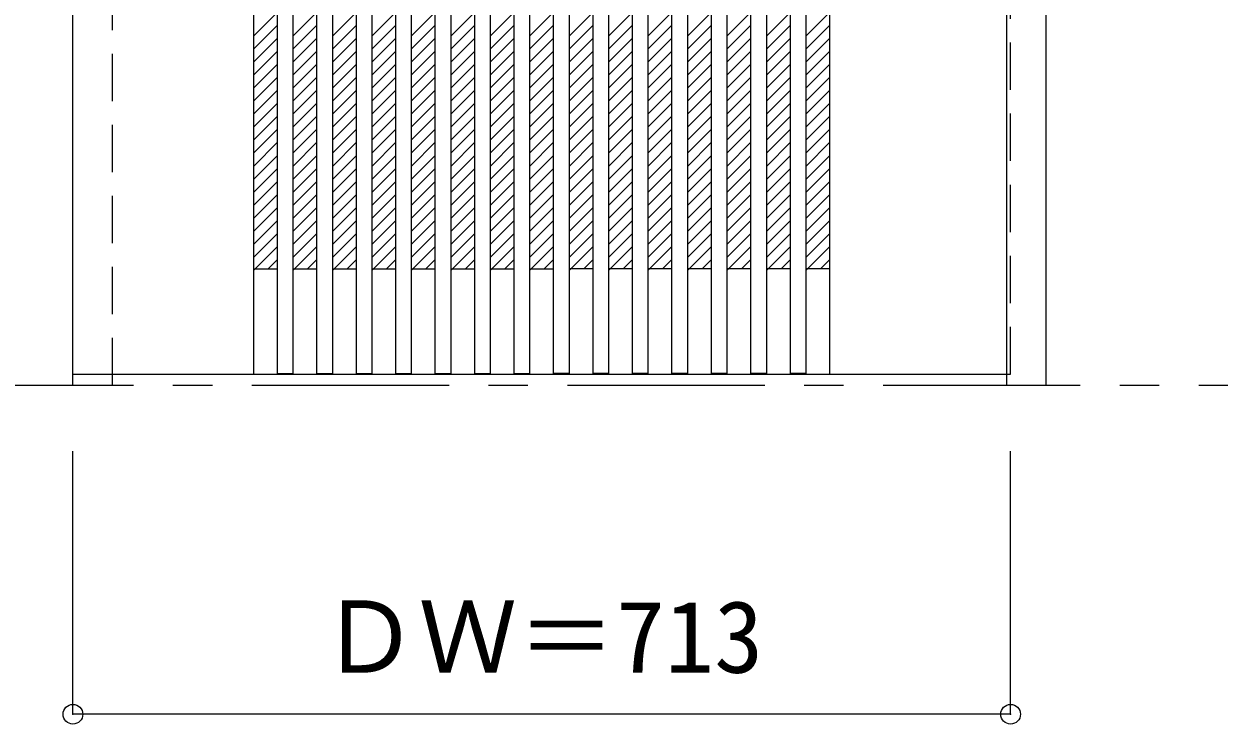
# Model space of a CAD drawing. Units: millimetres, scale not verified. Extents: x -6000 to 5700, y -4307 to 4260.
# Drawn here: x 751 to 1660, y 1160 to 1693 of the extents above; entities that cross this region are included whole.
import ezdxf
from ezdxf.enums import TextEntityAlignment as Align

# ---------------------------------------------------------------- set-up
doc = ezdxf.new("R2010")
doc.units = ezdxf.units.MM
doc.header["$LTSCALE"] = 30
doc.header["$PDMODE"] = 32
doc.header["$PDSIZE"] = 15
doc.linetypes.add('CHAIN1', pattern=[8, 5, -1, 1, -1])
doc.linetypes.add('DASHED1', pattern=[1.8, 1.2, -0.6])
for name, color, linetype, lineweight in [('0-1_通り芯', 7, 'CHAIN1', 18), ('0-2_扉', 7, 'Continuous', 18), ('0-4_枠', 3, 'Continuous', 25), ('0-B_寸法', 7, 'Continuous', 9), ('0-C_ハッチ', 4, 'DASHED1', 9)]:
    doc.layers.add(name, color=color, linetype=linetype, lineweight=lineweight)
doc.styles.add('ＭＳ ゴシック', font='')
doc.styles.get('ＭＳ ゴシック').set_extended_font_data('MS Gothic')

msp = doc.modelspace()

# ---------------------------------------------------------------- linework, layer by layer
at = {"layer": '0-1_通り芯'}
msp.add_line((-2916, 1418), (1678, 1418), dxfattribs=at)
at = {"layer": '0-2_扉'}
for p, q in [((788, 1426.5), (788, 3409.5)), ((925.5, 1426.5), (925.5, 3409.5)), ((943.5, 1427), (943.5, 3409)), ((955.5, 1427), (955.5, 3409)), ((973.5, 1427), (973.5, 3409)), ((985.5, 1427), (985.5, 3409)), ((1003.5, 1427), (1003.5, 3409)), ((1015.5, 1427), (1015.5, 3409)), ((1033.5, 1427), (1033.5, 3409)), ((1045.5, 1427), (1045.5, 3409)), ((1063.5, 1427), (1063.5, 3409)), ((1075.5, 1427), (1075.5, 3409)), ((1093.5, 1427), (1093.5, 3409)), ((1105.5, 1427), (1105.5, 3409)), ((1123.5, 1427), (1123.5, 3409)), ((1135.5, 1427), (1135.5, 3409)), ((1153.5, 1506.5), (1153.5, 3409)), ((1153.5, 1427), (1153.5, 3409)), ((1165.5, 1427), (1165.5, 3409)), ((1183.5, 1427), (1183.5, 3409)), ((1195.5, 1427), (1195.5, 3409)), ((1213.5, 1427), (1213.5, 3409)), ((1225.5, 1427), (1225.5, 3409)), ((1243.5, 1427), (1243.5, 3409)), ((1255.5, 1427), (1255.5, 3409)), ((1273.5, 1427), (1273.5, 3409)), ((1285.5, 1427), (1285.5, 3409)), ((1303.5, 1427), (1303.5, 3409)), ((1315.5, 1427), (1315.5, 3409)), ((1333.5, 1427), (1333.5, 3409)), ((1345.5, 1427), (1345.5, 3409)), ((1363.5, 1426.5), (1363.5, 3409.5)), ((925.5, 1506.5), (943.5, 1506.5)), ((955.5, 1506.5), (973.5, 1506.5)), ((985.5, 1506.5), (1003.5, 1506.5)), ((1015.5, 1506.5), (1033.5, 1506.5)), ((1045.5, 1506.5), (1063.5, 1506.5)), ((1075.5, 1506.5), (1093.5, 1506.5)), ((1105.5, 1506.5), (1123.5, 1506.5)), ((1135.5, 1506.5), (1153.5, 1506.5)), ((1183.5, 1506.5), (1165.5, 1506.5)), ((1213.5, 1506.5), (1195.5, 1506.5)), ((1243.5, 1506.5), (1225.5, 1506.5)), ((1273.5, 1506.5), (1255.5, 1506.5)), ((1303.5, 1506.5), (1285.5, 1506.5)), ((1333.5, 1506.5), (1315.5, 1506.5)), ((1363.5, 1506.5), (1345.5, 1506.5)), ((943.5, 1427), (955.5, 1427)), ((973.5, 1427), (985.5, 1427)), ((1003.5, 1427), (1015.5, 1427)), ((1033.5, 1427), (1045.5, 1427)), ((1063.5, 1427), (1075.5, 1427)), ((1093.5, 1427), (1105.5, 1427)), ((1123.5, 1427), (1135.5, 1427)), ((1165.5, 1427), (1153.5, 1427)), ((1195.5, 1427), (1183.5, 1427)), ((1225.5, 1427), (1213.5, 1427)), ((1255.5, 1427), (1243.5, 1427)), ((1285.5, 1427), (1273.5, 1427)), ((1315.5, 1427), (1303.5, 1427)), ((1345.5, 1427), (1333.5, 1427)), ((788, 1426.5), (1498, 1426.5))]:
    msp.add_line(p, q, dxfattribs=at)
at = {"layer": '0-2_扉', "linetype": 'DASHED1'}
msp.add_line((1243.5, 1427), (1243.5, 1434.5), dxfattribs=at)
at = {"layer": '0-2_扉', "color": 4, "linetype": 'DASHED1', "lineweight": 9}
msp.add_lwpolyline([(1498, 1426.5), (1501, 1426.5), (1501, 3409.5)], dxfattribs=at)
at = {"layer": '0-4_枠'}
for p, q in [((1528, 1418), (1528, 3453)), ((1498, 1418), (1498, 3423)), ((1498, 1418), (1528, 1418))]:
    msp.add_line(p, q, dxfattribs=at)
at = {"layer": '0-4_枠', "color": 4, "linetype": 'DASHED1', "lineweight": 9}
for p, q in [((788, 1418), (788, 3423)), ((818, 1418), (818, 3423)), ((788, 1418), (818, 1418))]:
    msp.add_line(p, q, dxfattribs=at)
at = {"layer": '0-B_寸法', "color": 4}
msp.add_line((1501, 1168), (1501, 1368), dxfattribs=at)
msp.add_lwpolyline([(1501, 1168), (788, 1168), (788, 1368)], dxfattribs=at)
at = {"layer": '0-B_寸法'}
for p in [(788, 1168), (1501, 1168)]:
    msp.add_point(p, dxfattribs=at)
at = {"layer": '0-C_ハッチ'}
for p, q in [((925.5, 1683.69), (943.5, 1701.69)), ((955.5, 1683.69), (973.5, 1701.69)), ((985.5, 1683.69), (1003.5, 1701.69)), ((1015.5, 1683.69), (1033.5, 1701.69)), ((1045.5, 1683.69), (1063.5, 1701.69)), ((1075.5, 1683.69), (1093.5, 1701.69)), ((1105.5, 1683.69), (1123.5, 1701.69)), ((1135.5, 1683.69), (1153.5, 1701.69)), ((1165.5, 1683.69), (1183.5, 1701.69)), ((1195.5, 1683.69), (1213.5, 1701.69)), ((1225.5, 1683.69), (1243.5, 1701.69)), ((1255.5, 1683.69), (1273.5, 1701.69)), ((1285.5, 1683.69), (1303.5, 1701.69)), ((1315.5, 1683.69), (1333.5, 1701.69)), ((1345.5, 1683.69), (1363.5, 1701.69)), ((925.5, 1673.79), (943.5, 1691.79)), ((955.5, 1673.79), (973.5, 1691.79)), ((985.5, 1673.79), (1003.5, 1691.79)), ((1015.5, 1673.79), (1033.5, 1691.79)), ((1045.5, 1673.79), (1063.5, 1691.79)), ((1075.5, 1673.79), (1093.5, 1691.79)), ((1105.5, 1673.79), (1123.5, 1691.79)), ((1135.5, 1673.79), (1153.5, 1691.79)), ((1165.5, 1673.79), (1183.5, 1691.79)), ((1195.5, 1673.79), (1213.5, 1691.79)), ((1225.5, 1673.79), (1243.5, 1691.79)), ((1255.5, 1673.79), (1273.5, 1691.79)), ((1285.5, 1673.79), (1303.5, 1691.79)), ((1315.5, 1673.79), (1333.5, 1691.79)), ((1345.5, 1673.79), (1363.5, 1691.79)), ((925.5, 1663.89), (943.5, 1681.89)), ((955.5, 1663.89), (973.5, 1681.89)), ((985.5, 1663.89), (1003.5, 1681.89)), ((1015.5, 1663.89), (1033.5, 1681.89)), ((1045.5, 1663.89), (1063.5, 1681.89)), ((1075.5, 1663.89), (1093.5, 1681.89)), ((1105.5, 1663.89), (1123.5, 1681.89)), ((1135.5, 1663.89), (1153.5, 1681.89)), ((1165.5, 1663.89), (1183.5, 1681.89)), ((1195.5, 1663.89), (1213.5, 1681.89)), ((1225.5, 1663.89), (1243.5, 1681.89)), ((1255.5, 1663.89), (1273.5, 1681.89)), ((1285.5, 1663.89), (1303.5, 1681.89)), ((1315.5, 1663.89), (1333.5, 1681.89)), ((1345.5, 1663.89), (1363.5, 1681.89)), ((925.5, 1653.99), (943.5, 1671.99)), ((955.5, 1653.99), (973.5, 1671.99)), ((985.5, 1653.99), (1003.5, 1671.99)), ((1015.5, 1653.99), (1033.5, 1671.99)), ((1045.5, 1653.99), (1063.5, 1671.99)), ((1075.5, 1653.99), (1093.5, 1671.99)), ((1105.5, 1653.99), (1123.5, 1671.99)), ((1135.5, 1653.99), (1153.5, 1671.99)), ((1165.5, 1653.99), (1183.5, 1671.99)), ((1195.5, 1653.99), (1213.5, 1671.99)), ((1225.5, 1653.99), (1243.5, 1671.99)), ((1255.5, 1653.99), (1273.5, 1671.99)), ((1285.5, 1653.99), (1303.5, 1671.99)), ((1315.5, 1653.99), (1333.5, 1671.99)), ((1345.5, 1653.99), (1363.5, 1671.99)), ((925.5, 1644.09), (943.5, 1662.09)), ((955.5, 1644.09), (973.5, 1662.09)), ((985.5, 1644.09), (1003.5, 1662.09)), ((1015.5, 1644.09), (1033.5, 1662.09)), ((1045.5, 1644.09), (1063.5, 1662.09)), ((1075.5, 1644.09), (1093.5, 1662.09)), ((1105.5, 1644.09), (1123.5, 1662.09)), ((1135.5, 1644.09), (1153.5, 1662.09)), ((1165.5, 1644.09), (1183.5, 1662.09)), ((1195.5, 1644.09), (1213.5, 1662.09)), ((1225.5, 1644.09), (1243.5, 1662.09)), ((1255.5, 1644.09), (1273.5, 1662.09)), ((1285.5, 1644.09), (1303.5, 1662.09)), ((1315.5, 1644.09), (1333.5, 1662.09)), ((1345.5, 1644.09), (1363.5, 1662.09)), ((925.5, 1634.19), (943.5, 1652.19)), ((955.5, 1634.19), (973.5, 1652.19)), ((985.5, 1634.19), (1003.5, 1652.19)), ((1015.5, 1634.19), (1033.5, 1652.19)), ((1045.5, 1634.19), (1063.5, 1652.19)), ((1075.5, 1634.19), (1093.5, 1652.19)), ((1105.5, 1634.19), (1123.5, 1652.19)), ((1135.5, 1634.19), (1153.5, 1652.19)), ((1165.5, 1634.19), (1183.5, 1652.19)), ((1195.5, 1634.19), (1213.5, 1652.19)), ((1225.5, 1634.19), (1243.5, 1652.19)), ((1255.5, 1634.19), (1273.5, 1652.19)), ((1285.5, 1634.19), (1303.5, 1652.19)), ((1315.5, 1634.19), (1333.5, 1652.19)), ((1345.5, 1634.19), (1363.5, 1652.19)), ((925.5, 1624.29), (943.5, 1642.29)), ((955.5, 1624.29), (973.5, 1642.29)), ((985.5, 1624.29), (1003.5, 1642.29)), ((1015.5, 1624.29), (1033.5, 1642.29)), ((1045.5, 1624.29), (1063.5, 1642.29)), ((1075.5, 1624.29), (1093.5, 1642.29)), ((1105.5, 1624.29), (1123.5, 1642.29)), ((1135.5, 1624.29), (1153.5, 1642.29)), ((1165.5, 1624.29), (1183.5, 1642.29)), ((1195.5, 1624.29), (1213.5, 1642.29)), ((1225.5, 1624.29), (1243.5, 1642.29)), ((1255.5, 1624.29), (1273.5, 1642.29)), ((1285.5, 1624.29), (1303.5, 1642.29)), ((1315.5, 1624.29), (1333.5, 1642.29)), ((1345.5, 1624.29), (1363.5, 1642.29)), ((925.5, 1614.39), (943.5, 1632.39)), ((955.5, 1614.39), (973.5, 1632.39)), ((985.5, 1614.39), (1003.5, 1632.39)), ((1015.5, 1614.39), (1033.5, 1632.39)), ((1045.5, 1614.39), (1063.5, 1632.39)), ((1075.5, 1614.39), (1093.5, 1632.39)), ((1105.5, 1614.39), (1123.5, 1632.39)), ((1135.5, 1614.39), (1153.5, 1632.39)), ((1165.5, 1614.39), (1183.5, 1632.39)), ((1195.5, 1614.39), (1213.5, 1632.39)), ((1225.5, 1614.39), (1243.5, 1632.39)), ((1255.5, 1614.39), (1273.5, 1632.39)), ((1285.5, 1614.39), (1303.5, 1632.39)), ((1315.5, 1614.39), (1333.5, 1632.39)), ((1345.5, 1614.39), (1363.5, 1632.39)), ((925.5, 1604.49), (943.5, 1622.49)), ((955.5, 1604.49), (973.5, 1622.49)), ((985.5, 1604.49), (1003.5, 1622.49)), ((1015.5, 1604.49), (1033.5, 1622.49)), ((1045.5, 1604.49), (1063.5, 1622.49)), ((1075.5, 1604.49), (1093.5, 1622.49)), ((1105.5, 1604.49), (1123.5, 1622.49)), ((1135.5, 1604.49), (1153.5, 1622.49)), ((1165.5, 1604.49), (1183.5, 1622.49)), ((1195.5, 1604.49), (1213.5, 1622.49)), ((1225.5, 1604.49), (1243.5, 1622.49)), ((1255.5, 1604.49), (1273.5, 1622.49)), ((1285.5, 1604.49), (1303.5, 1622.49)), ((1315.5, 1604.49), (1333.5, 1622.49)), ((1345.5, 1604.49), (1363.5, 1622.49)), ((925.5, 1594.59), (943.5, 1612.59)), ((955.5, 1594.59), (973.5, 1612.59)), ((985.5, 1594.59), (1003.5, 1612.59)), ((1015.5, 1594.59), (1033.5, 1612.59)), ((1045.5, 1594.59), (1063.5, 1612.59)), ((1075.5, 1594.59), (1093.5, 1612.59)), ((1105.5, 1594.59), (1123.5, 1612.59)), ((1135.5, 1594.59), (1153.5, 1612.59)), ((1165.5, 1594.59), (1183.5, 1612.59)), ((1195.5, 1594.59), (1213.5, 1612.59)), ((1225.5, 1594.59), (1243.5, 1612.59)), ((1255.5, 1594.59), (1273.5, 1612.59)), ((1285.5, 1594.59), (1303.5, 1612.59)), ((1315.5, 1594.59), (1333.5, 1612.59)), ((1345.5, 1594.59), (1363.5, 1612.59)), ((925.5, 1584.69), (943.5, 1602.69)), ((955.5, 1584.69), (973.5, 1602.69)), ((985.5, 1584.69), (1003.5, 1602.69)), ((1015.5, 1584.69), (1033.5, 1602.69)), ((1045.5, 1584.69), (1063.5, 1602.69)), ((1075.5, 1584.69), (1093.5, 1602.69)), ((1105.5, 1584.69), (1123.5, 1602.69)), ((1135.5, 1584.69), (1153.5, 1602.69)), ((1165.5, 1584.69), (1183.5, 1602.69)), ((1195.5, 1584.69), (1213.5, 1602.69)), ((1225.5, 1584.69), (1243.5, 1602.69)), ((1255.5, 1584.69), (1273.5, 1602.69)), ((1285.5, 1584.69), (1303.5, 1602.69)), ((1315.5, 1584.69), (1333.5, 1602.69)), ((1345.5, 1584.69), (1363.5, 1602.69)), ((925.5, 1574.79), (943.5, 1592.79)), ((955.5, 1574.79), (973.5, 1592.79)), ((985.5, 1574.79), (1003.5, 1592.79)), ((1015.5, 1574.79), (1033.5, 1592.79)), ((1045.5, 1574.79), (1063.5, 1592.79)), ((1075.5, 1574.79), (1093.5, 1592.79)), ((1105.5, 1574.79), (1123.5, 1592.79)), ((1135.5, 1574.79), (1153.5, 1592.79)), ((1165.5, 1574.79), (1183.5, 1592.79)), ((1195.5, 1574.79), (1213.5, 1592.79)), ((1225.5, 1574.79), (1243.5, 1592.79)), ((1255.5, 1574.79), (1273.5, 1592.79)), ((1285.5, 1574.79), (1303.5, 1592.79)), ((1315.5, 1574.79), (1333.5, 1592.79)), ((1345.5, 1574.79), (1363.5, 1592.79)), ((925.5, 1564.9), (943.5, 1582.9)), ((955.5, 1564.9), (973.5, 1582.9)), ((985.5, 1564.9), (1003.5, 1582.9)), ((1015.5, 1564.9), (1033.5, 1582.9)), ((1045.5, 1564.9), (1063.5, 1582.9)), ((1075.5, 1564.9), (1093.5, 1582.9)), ((1105.5, 1564.9), (1123.5, 1582.9)), ((1135.5, 1564.9), (1153.5, 1582.9)), ((1165.5, 1564.9), (1183.5, 1582.9)), ((1195.5, 1564.9), (1213.5, 1582.9)), ((1225.5, 1564.9), (1243.5, 1582.9)), ((1255.5, 1564.9), (1273.5, 1582.9)), ((1285.5, 1564.9), (1303.5, 1582.9)), ((1315.5, 1564.9), (1333.5, 1582.9)), ((1345.5, 1564.9), (1363.5, 1582.9)), ((925.5, 1555), (943.5, 1573)), ((955.5, 1555), (973.5, 1573)), ((985.5, 1555), (1003.5, 1573)), ((1015.5, 1555), (1033.5, 1573)), ((1045.5, 1555), (1063.5, 1573)), ((1075.5, 1555), (1093.5, 1573)), ((1105.5, 1555), (1123.5, 1573)), ((1135.5, 1555), (1153.5, 1573)), ((1165.5, 1555), (1183.5, 1573)), ((1195.5, 1555), (1213.5, 1573)), ((1225.5, 1555), (1243.5, 1573)), ((1255.5, 1555), (1273.5, 1573)), ((1285.5, 1555), (1303.5, 1573)), ((1315.5, 1555), (1333.5, 1573)), ((1345.5, 1555), (1363.5, 1573)), ((925.5, 1545.1), (943.5, 1563.1)), ((955.5, 1545.1), (973.5, 1563.1)), ((985.5, 1545.1), (1003.5, 1563.1)), ((1015.5, 1545.1), (1033.5, 1563.1)), ((1045.5, 1545.1), (1063.5, 1563.1)), ((1075.5, 1545.1), (1093.5, 1563.1)), ((1105.5, 1545.1), (1123.5, 1563.1)), ((1135.5, 1545.1), (1153.5, 1563.1)), ((1165.5, 1545.1), (1183.5, 1563.1)), ((1195.5, 1545.1), (1213.5, 1563.1)), ((1225.5, 1545.1), (1243.5, 1563.1)), ((1255.5, 1545.1), (1273.5, 1563.1)), ((1285.5, 1545.1), (1303.5, 1563.1)), ((1315.5, 1545.1), (1333.5, 1563.1)), ((1345.5, 1545.1), (1363.5, 1563.1)), ((925.5, 1535.2), (943.5, 1553.2)), ((955.5, 1535.2), (973.5, 1553.2)), ((985.5, 1535.2), (1003.5, 1553.2)), ((1015.5, 1535.2), (1033.5, 1553.2)), ((1045.5, 1535.2), (1063.5, 1553.2)), ((1075.5, 1535.2), (1093.5, 1553.2)), ((1105.5, 1535.2), (1123.5, 1553.2)), ((1135.5, 1535.2), (1153.5, 1553.2)), ((1165.5, 1535.2), (1183.5, 1553.2)), ((1195.5, 1535.2), (1213.5, 1553.2)), ((1225.5, 1535.2), (1243.5, 1553.2)), ((1255.5, 1535.2), (1273.5, 1553.2)), ((1285.5, 1535.2), (1303.5, 1553.2)), ((1315.5, 1535.2), (1333.5, 1553.2)), ((1345.5, 1535.2), (1363.5, 1553.2)), ((925.5, 1525.3), (943.5, 1543.3)), ((955.5, 1525.3), (973.5, 1543.3)), ((985.5, 1525.3), (1003.5, 1543.3)), ((1015.5, 1525.3), (1033.5, 1543.3)), ((1045.5, 1525.3), (1063.5, 1543.3)), ((1075.5, 1525.3), (1093.5, 1543.3)), ((1105.5, 1525.3), (1123.5, 1543.3)), ((1135.5, 1525.3), (1153.5, 1543.3)), ((1165.5, 1525.3), (1183.5, 1543.3)), ((1195.5, 1525.3), (1213.5, 1543.3)), ((1225.5, 1525.3), (1243.5, 1543.3)), ((1255.5, 1525.3), (1273.5, 1543.3)), ((1285.5, 1525.3), (1303.5, 1543.3)), ((1315.5, 1525.3), (1333.5, 1543.3)), ((1345.5, 1525.3), (1363.5, 1543.3)), ((925.5, 1515.4), (943.5, 1533.4)), ((955.5, 1515.4), (973.5, 1533.4)), ((985.5, 1515.4), (1003.5, 1533.4)), ((1015.5, 1515.4), (1033.5, 1533.4)), ((1045.5, 1515.4), (1063.5, 1533.4)), ((1075.5, 1515.4), (1093.5, 1533.4)), ((1105.5, 1515.4), (1123.5, 1533.4)), ((1135.5, 1515.4), (1153.5, 1533.4)), ((1165.5, 1515.4), (1183.5, 1533.4)), ((1195.5, 1515.4), (1213.5, 1533.4)), ((1225.5, 1515.4), (1243.5, 1533.4)), ((1255.5, 1515.4), (1273.5, 1533.4)), ((1285.5, 1515.4), (1303.5, 1533.4)), ((1315.5, 1515.4), (1333.5, 1533.4)), ((1345.5, 1515.4), (1363.5, 1533.4)), ((925.5, 1505.5), (943.5, 1523.5)), ((955.5, 1505.5), (973.5, 1523.5)), ((985.5, 1505.5), (1003.5, 1523.5)), ((1015.5, 1505.5), (1033.5, 1523.5)), ((1045.5, 1505.5), (1063.5, 1523.5)), ((1075.5, 1505.5), (1093.5, 1523.5)), ((1105.5, 1505.5), (1123.5, 1523.5)), ((1135.5, 1505.5), (1153.5, 1523.5)), ((1165.5, 1505.5), (1183.5, 1523.5)), ((1195.5, 1505.5), (1213.5, 1523.5)), ((1225.5, 1505.5), (1243.5, 1523.5)), ((1255.5, 1505.5), (1273.5, 1523.5)), ((1285.5, 1505.5), (1303.5, 1523.5)), ((1315.5, 1505.5), (1333.5, 1523.5)), ((1345.5, 1505.5), (1363.5, 1523.5)), ((936.4, 1506.5), (943.5, 1513.6)), ((966.4, 1506.5), (973.5, 1513.6)), ((996.4, 1506.5), (1003.5, 1513.6)), ((1026.4, 1506.5), (1033.5, 1513.6)), ((1056.4, 1506.5), (1063.5, 1513.6)), ((1086.4, 1506.5), (1093.5, 1513.6)), ((1116.4, 1506.5), (1123.5, 1513.6)), ((1146.4, 1506.5), (1153.5, 1513.6)), ((1176.4, 1506.5), (1183.5, 1513.6)), ((1206.4, 1506.5), (1213.5, 1513.6)), ((1236.4, 1506.5), (1243.5, 1513.6)), ((1266.4, 1506.5), (1273.5, 1513.6)), ((1296.4, 1506.5), (1303.5, 1513.6)), ((1326.4, 1506.5), (1333.5, 1513.6)), ((1356.4, 1506.5), (1363.5, 1513.6))]:
    msp.add_line(p, q, dxfattribs=at)

# ---------------------------------------------------------------- texts
at = {"layer": '0-B_寸法', "style": 'ＭＳ ゴシック'}
msp.add_text('ＤＷ＝713', height=54.99, dxfattribs=at).set_placement((975.75, 1183), align=Align.BOTTOM_LEFT)

doc.saveas('drawing.dxf')
